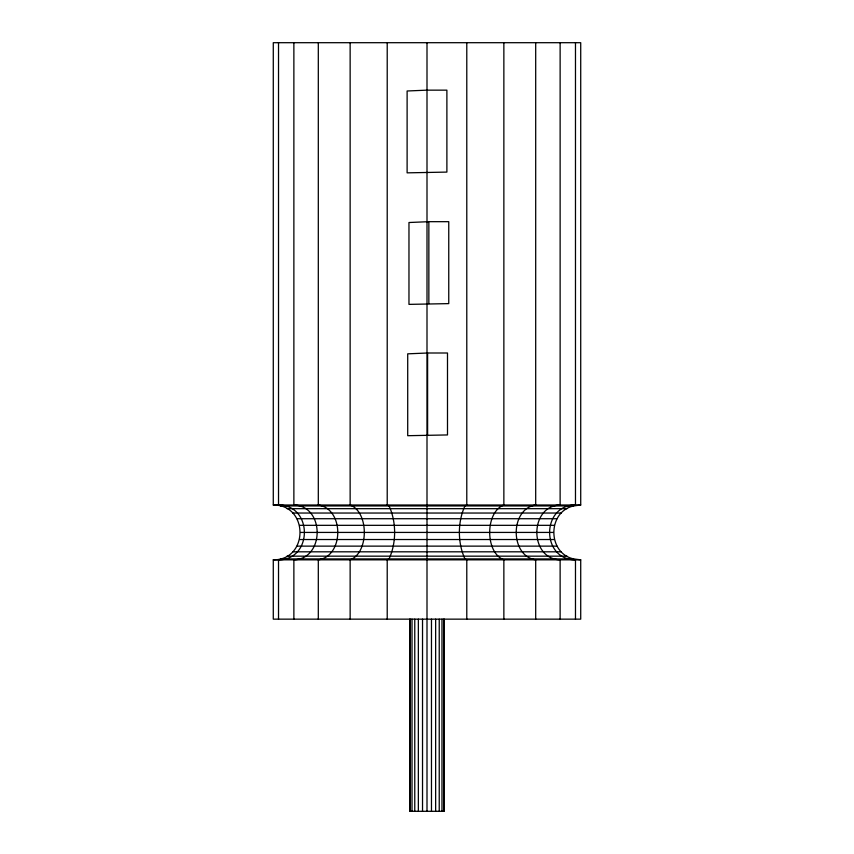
<?xml version="1.0" encoding="UTF-8"?>
<svg xmlns="http://www.w3.org/2000/svg" width="854" height="854" viewBox="0 0 854 854"><rect width="100%" height="100%" fill="white"/><g stroke="black" fill="none" stroke-linecap="round" stroke-linejoin="round"><path stroke-width="1.28" d="M280.379 558.911L573.621 558.911L580.72 559.84L580.72 619.15L273.28 619.15L273.28 559.84C308.881 560.203 308.881 504.639 273.28 505.002L273.28 42.7L580.72 42.7L580.72 505.002L573.621 505.942L280.379 505.942M573.621 558.911C547.286 553.104 547.286 511.749 573.621 505.942M428.857 221.677L408.97 222.52L408.97 304.376L448.756 303.618L448.756 221.677L428.857 221.677L428.857 303.618M427.608 353.001L407.71 353.834L407.71 435.7L447.496 434.942L447.496 353.001L427.608 353.001L427.608 434.942M273.28 505.002L580.72 505.002M286.987 508.674L567.013 508.674M292.666 513.04L561.334 513.04M297.021 518.72L556.979 518.72M299.765 525.327L554.235 525.327M300.704 532.426L553.296 532.426M299.765 539.525L554.235 539.525M297.021 546.133L556.979 546.133M292.666 551.812L561.334 551.812M286.987 556.167L567.013 556.167M273.28 559.84L580.72 559.84M575.479 42.7L575.479 505.002C541.009 505.002 541.009 559.84 575.479 559.84L575.479 619.15M560.128 42.7L560.128 505.002C529.096 505.835 529.096 559.018 560.128 559.84L560.128 619.15M535.693 42.7L535.693 505.002C509.731 508.749 509.731 556.103 535.693 559.84L535.693 619.15M503.86 42.7L503.86 505.002C484.965 512.09 484.965 552.751 503.86 559.84L503.86 619.15M466.786 42.7L466.786 505.002L464.95 505.942C457.52 521.975 457.52 542.866 464.95 558.911L466.786 559.84L466.786 619.15M444.293 619.15L444.293 811.3L409.706 811.3L409.706 619.15M443.706 619.15L443.706 811.3M441.977 619.15L441.977 811.3M439.234 619.15L439.234 811.3M435.647 619.15L435.647 811.3M431.473 619.15L431.473 811.3M427 42.7L427 811.3M422.527 619.15L422.527 811.3M418.353 619.15L418.353 811.3M414.766 619.15L414.766 811.3M412.023 619.15L412.023 811.3M410.294 619.15L410.294 811.3M387.214 42.7L387.214 505.002L389.05 505.942C396.48 521.975 396.48 542.866 389.05 558.911L387.214 559.84L387.214 619.15M350.14 42.7L350.14 505.002C369.035 512.09 369.035 552.751 350.14 559.84L350.14 619.15M318.307 42.7L318.307 505.002C344.269 508.749 344.269 556.103 318.307 559.84L318.307 619.15M293.872 42.7L293.872 505.002C324.904 505.835 324.904 559.018 293.872 559.84L293.872 619.15M278.521 42.7L278.521 505.002C312.991 505.002 312.991 559.84 278.521 559.84L278.521 619.15M427 90.15L407.112 90.994L407.112 172.85L446.888 172.092L446.888 90.15L427 90.15"/></g></svg>
